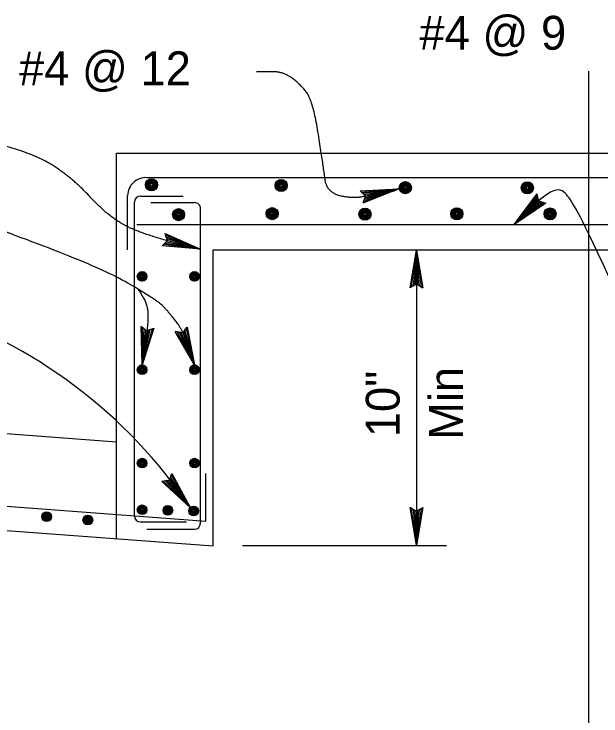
# Model space of a CAD drawing. Extents: x -879 to 881, y -471 to 715.
# Drawn here: x -165.4 to -44.1, y 92.7 to 237.8 of the extents above; entities that cross this region are included whole.
import ezdxf

# ---------------------------------------------------------------- set-up
doc = ezdxf.new("R2010")
doc.units = 0
for name, color, linetype in [('align_CULVERT', 7, 'Continuous'), ('align_CULVERT-anno', 7, 'Continuous'), ('str_Reinforcement-A', 7, 'Continuous')]:
    doc.layers.add(name, color=color, linetype=linetype)

msp = doc.modelspace()

# ---------------------------------------------------------------- linework, layer by layer
at = {"layer": 'align_CULVERT'}
for p, q in [((-144.27, 209.03), (50.8, 209.03)), ((-144.27, 129.31), (-144.27, 209.03)), ((-137, 202.45), (-137, 202.45)), ((-131.4, 196.29), (-131.4, 196.29)), ((-112.08, 196.5), (-112.08, 196.5)), ((-92.88, 196.39), (-92.88, 196.39)), ((-73.92, 196.46), (-73.92, 196.46)), ((-54.64, 196.44), (-54.64, 196.44)), ((-124.27, 189.03), (30.8, 189.03)), ((-124.27, 127.82), (-124.27, 189.03)), ((-209.25, 154.21), (-144.27, 149.36)), ((-250.63, 137.23), (-124.27, 127.82))]:
    msp.add_line(p, q, dxfattribs=at)
at = {"layer": 'align_CULVERT-anno'}
for p, q in [((-46.73, 225.96), (-46.73, -5.33)), ((-93.87, 201.24), (-85.89, 201.63)), ((-93.33, 200.69), (-93.87, 201.24)), ((-93.6, 200.97), (-85.89, 201.63)), ((-85.89, 201.63), (-93.33, 200.69)), ((-93.33, 200.69), (-92.8, 200.13)), ((-85.89, 201.63), (-93.31, 198.67)), ((-85.89, 201.63), (-93.18, 199.04)), ((-85.89, 201.63), (-93.06, 200.41)), ((-93.05, 199.4), (-85.89, 201.63)), ((-92.92, 199.77), (-85.89, 201.63)), ((-92.8, 200.13), (-85.89, 201.63)), ((-62.11, 194.2), (-57.31, 200.59)), ((-57.15, 199.83), (-57.31, 200.59)), ((-93.05, 199.4), (-93.31, 198.67)), ((-92.8, 200.13), (-93.05, 199.4)), ((-62.11, 194.2), (-57.23, 200.21)), ((-57.15, 199.83), (-62.11, 194.2)), ((-57.07, 199.45), (-62.11, 194.2)), ((-56.99, 199.08), (-62.11, 194.2)), ((-62.11, 194.2), (-56.62, 198.98)), ((-62.11, 194.2), (-56.25, 198.88)), ((-56.99, 199.08), (-57.15, 199.83)), ((-56.25, 198.88), (-56.99, 199.08)), ((-56.25, 198.88), (-55.5, 198.68)), ((-55.87, 198.78), (-62.11, 194.2)), ((-55.5, 198.68), (-62.11, 194.2)), ((-133.94, 191.66), (-134.17, 192.4)), ((-134.17, 192.4), (-126.88, 189.15)), ((-134.06, 192.03), (-126.88, 189.15)), ((-126.88, 189.15), (-133.94, 191.66)), ((-133.94, 191.66), (-133.72, 190.92)), ((-134.27, 190.39), (-134.83, 189.85)), ((-126.88, 189.15), (-134.55, 190.12)), ((-133.72, 190.92), (-134.27, 190.39)), ((-134.27, 190.39), (-126.88, 189.15)), ((-133.99, 190.66), (-126.88, 189.15)), ((-126.88, 189.15), (-133.83, 191.29)), ((-133.72, 190.92), (-126.88, 189.15)), ((-126.88, 189.15), (-134.83, 189.85)), ((-83.58, 181.15), (-82.26, 189.03)), ((-83.25, 181.35), (-82.26, 189.03)), ((-82.26, 189.03), (-82.92, 181.56)), ((-82.26, 189.03), (-82.59, 181.76)), ((-82.26, 189.03), (-82.26, 127.88)), ((-82.26, 181.96), (-82.26, 189.03)), ((-82.26, 189.03), (-80.95, 181.15)), ((-81.61, 181.56), (-82.26, 189.03)), ((-81.94, 181.76), (-82.26, 189.03)), ((-82.26, 189.03), (-81.28, 181.35)), ((-82.92, 181.56), (-83.58, 181.15)), ((-82.92, 181.56), (-82.26, 181.96)), ((-82.26, 181.96), (-81.61, 181.56)), ((-81.61, 181.56), (-80.95, 181.15)), ((-138.56, 172.71), (-139.15, 173.2)), ((-138.94, 165.22), (-139.15, 173.2)), ((-138.94, 165.22), (-138.85, 172.95)), ((-136.55, 172.84), (-138.94, 165.22)), ((-138.56, 172.71), (-138.94, 165.22)), ((-136.9, 172.68), (-138.94, 165.22)), ((-137.96, 172.22), (-138.56, 172.71)), ((-137.25, 172.53), (-136.55, 172.84)), ((-130.09, 172.45), (-129.61, 173.06)), ((-129.85, 172.76), (-128.11, 165.22)), ((-129.61, 173.06), (-128.11, 165.22)), ((-138.94, 165.22), (-137.25, 172.53)), ((-138.26, 172.46), (-138.94, 165.22)), ((-138.94, 165.22), (-137.61, 172.37)), ((-137.96, 172.22), (-138.94, 165.22)), ((-137.25, 172.53), (-137.96, 172.22)), ((-131.32, 172), (-132.08, 172.15)), ((-128.11, 165.22), (-132.08, 172.15)), ((-128.11, 165.22), (-131.7, 172.07)), ((-131.32, 172), (-128.11, 165.22)), ((-130.56, 171.85), (-131.32, 172)), ((-130.94, 171.92), (-128.11, 165.22)), ((-130.09, 172.45), (-130.56, 171.85)), ((-130.56, 171.85), (-128.11, 165.22)), ((-128.11, 165.22), (-130.33, 172.15)), ((-128.11, 165.22), (-130.09, 172.45)), ((-133.1, 142.04), (-132.83, 142.77)), ((-132.96, 142.41), (-129.02, 135.75)), ((-132.83, 142.77), (-129.02, 135.75)), ((-134.13, 141.24), (-134.9, 141.15)), ((-129.02, 135.75), (-134.9, 141.15)), ((-129.02, 135.75), (-134.52, 141.19)), ((-133.37, 141.32), (-134.13, 141.24)), ((-134.13, 141.24), (-129.02, 135.75)), ((-133.75, 141.28), (-129.02, 135.75)), ((-133.1, 142.04), (-133.37, 141.32)), ((-133.37, 141.32), (-129.02, 135.75)), ((-129.02, 135.75), (-133.23, 141.68)), ((-129.02, 135.75), (-133.1, 142.04)), ((-82.92, 135.35), (-83.58, 135.76)), ((-82.26, 127.88), (-83.58, 135.76)), ((-82.26, 127.88), (-83.25, 135.56)), ((-82.92, 135.35), (-82.26, 127.88)), ((-82.26, 134.95), (-82.92, 135.35)), ((-82.59, 135.15), (-82.26, 127.88)), ((-80.95, 135.76), (-82.26, 127.88)), ((-81.28, 135.56), (-82.26, 127.88)), ((-82.26, 127.88), (-81.61, 135.35)), ((-81.61, 135.35), (-82.26, 134.95)), ((-82.26, 127.88), (-81.94, 135.15)), ((-82.26, 134.95), (-82.26, 127.88)), ((-81.61, 135.35), (-80.95, 135.76)), ((-118.18, 127.88), (-76.07, 127.88))]:
    msp.add_line(p, q, dxfattribs=at)
msp.add_arc((-215.59, 77.45), 104.38, 33.9575, 72.1129, dxfattribs=at)
for points, degree in [([(-85.89, 201.63), (-87.53, 200.79), (-89.91, 200.88), (-95.05, 199.47), (-100.82, 200.84), (-101.5, 206.52), (-103.66, 220.07), (-106.69, 223.69), (-109.91, 225.8), (-113.14, 225.8), (-115.31, 225.8)], 2), ([(-126.88, 189.15), (-136.98, 191.54), (-145.46, 195.36), (-153.45, 204.07), (-162.36, 209.46), (-179.55, 213.35), (-188.27, 213.39)], 2), ([(-39.63, 177.09), (-47.89, 195.58), (-51.21, 200.87), (-53.7, 203.11), (-62.11, 194.2)], 3), ([(-128.11, 165.22), (-129.8, 171.46), (-133.89, 176.74), (-136.26, 178.82), (-147.33, 185.32), (-174.72, 195.54), (-174.19, 195.32), (-181.77, 197.56), (-187.77, 197.58)], 2), ([(-139.74, 180.8), (-138.39, 178.81), (-137.9, 177.46), (-137.44, 174.37), (-138.94, 165.22)], 3)]:
    msp.add_open_spline(points, degree=degree, dxfattribs=at)
at = {"layer": 'str_Reinforcement-A'}
for p, q in [((41.71, 203.93), (-137.97, 203.93)), ((-141.94, 189.03), (-141.94, 200.25)), ((-140.52, 134.06), (-140.52, 198.88)), ((-139.27, 200.11), (-130.46, 200.11)), ((-137.16, 198.78), (-128.13, 198.78)), ((-126.88, 132.5), (-126.88, 197.53)), ((44.85, 194.2), (-140.02, 194.2)), ((-125.77, 132.94), (-125.77, 142.76)), ((-193.28, 137.97), (-125.77, 132.94)), ((-139.27, 132.79), (-129.75, 132.79)), ((-138, 131.25), (-128.14, 131.25))]:
    msp.add_line(p, q, dxfattribs=at)
for centre, radius in [((-137, 202.45), 1.25), ((-137, 202.45), 1.19), ((-137, 202.45), 1.13), ((-137, 202.45), 1.06), ((-137, 202.45), 1), ((-137, 202.45), 0.938), ((-137, 202.45), 0.875), ((-137, 202.45), 0.813), ((-137, 202.45), 0.75), ((-110.2, 202.31), 1.25), ((-110.2, 202.31), 1.19), ((-110.2, 202.31), 1.13), ((-110.2, 202.31), 1.06), ((-110.2, 202.31), 1), ((-110.2, 202.31), 0.938), ((-110.2, 202.31), 0.875), ((-137, 202.45), 0.688), ((-137, 202.45), 0.625), ((-137, 202.45), 0.563), ((-137, 202.45), 0.5), ((-137, 202.45), 0.438), ((-137, 202.45), 0.375), ((-137, 202.45), 0.313), ((-137, 202.45), 0.25), ((-110.2, 202.31), 0.813), ((-110.2, 202.31), 0.75), ((-110.2, 202.31), 0.688), ((-110.2, 202.31), 0.625), ((-110.2, 202.31), 0.563), ((-110.2, 202.31), 0.5), ((-110.2, 202.31), 0.438), ((-110.2, 202.31), 0.375), ((-110.2, 202.31), 0.313), ((-110.2, 202.31), 0.25), ((-84.55, 201.86), 1.25), ((-84.55, 201.86), 1.19), ((-84.55, 201.86), 1.13), ((-84.55, 201.86), 1.06), ((-84.55, 201.86), 1), ((-84.55, 201.86), 0.938), ((-84.55, 201.86), 0.875), ((-84.55, 201.86), 0.813), ((-84.55, 201.86), 0.75), ((-84.55, 201.86), 0.688), ((-84.55, 201.86), 0.625), ((-84.55, 201.86), 0.563), ((-84.55, 201.86), 0.5), ((-84.55, 201.86), 0.438), ((-84.55, 201.86), 0.375), ((-84.55, 201.86), 0.313), ((-84.55, 201.86), 0.25), ((-59.34, 201.83), 1.25), ((-59.34, 201.83), 1.19), ((-59.34, 201.83), 1.13), ((-59.34, 201.83), 1.06), ((-59.34, 201.83), 1), ((-59.34, 201.83), 0.938), ((-59.34, 201.83), 0.875), ((-59.34, 201.83), 0.813), ((-59.34, 201.83), 0.75), ((-59.34, 201.83), 0.688), ((-59.34, 201.83), 0.625), ((-59.34, 201.83), 0.563), ((-59.34, 201.83), 0.5), ((-59.34, 201.83), 0.438), ((-59.34, 201.83), 0.375), ((-59.34, 201.83), 0.313), ((-59.34, 201.83), 0.25), ((-131.4, 196.29), 1.25), ((-131.4, 196.29), 1.19), ((-131.4, 196.29), 1.13), ((-131.4, 196.29), 1.06), ((-112.08, 196.5), 1.25), ((-112.08, 196.5), 1.19), ((-112.08, 196.5), 1.13), ((-112.08, 196.5), 1.06), ((-112.08, 196.5), 1), ((-112.08, 196.5), 0.938), ((-112.08, 196.5), 0.875), ((-92.88, 196.39), 1.25), ((-92.88, 196.39), 1.19), ((-92.88, 196.39), 1.13), ((-92.88, 196.39), 1.06), ((-92.88, 196.39), 1), ((-73.92, 196.46), 1.25), ((-73.92, 196.46), 1.19), ((-73.92, 196.46), 1.13), ((-73.92, 196.46), 1.06), ((-73.92, 196.46), 1), ((-73.92, 196.46), 0.938), ((-54.64, 196.44), 1.25), ((-54.64, 196.44), 1.19), ((-54.64, 196.44), 1.13), ((-54.64, 196.44), 1.06), ((-54.64, 196.44), 1), ((-54.64, 196.44), 0.938), ((-131.4, 196.29), 1), ((-131.4, 196.29), 0.938), ((-131.4, 196.29), 0.875), ((-131.4, 196.29), 0.813), ((-131.4, 196.29), 0.75), ((-131.4, 196.29), 0.688), ((-131.4, 196.29), 0.625), ((-131.4, 196.29), 0.563), ((-131.4, 196.29), 0.5), ((-131.4, 196.29), 0.438), ((-131.4, 196.29), 0.375), ((-131.4, 196.29), 0.313), ((-131.4, 196.29), 0.25), ((-112.08, 196.5), 0.813), ((-112.08, 196.5), 0.75), ((-112.08, 196.5), 0.688), ((-112.08, 196.5), 0.625), ((-112.08, 196.5), 0.563), ((-112.08, 196.5), 0.5), ((-112.08, 196.5), 0.438), ((-112.08, 196.5), 0.375), ((-112.08, 196.5), 0.313), ((-112.08, 196.5), 0.25), ((-92.88, 196.39), 0.938), ((-92.88, 196.39), 0.875), ((-92.88, 196.39), 0.813), ((-92.88, 196.39), 0.75), ((-92.88, 196.39), 0.688), ((-92.88, 196.39), 0.625), ((-92.88, 196.39), 0.563), ((-92.88, 196.39), 0.5), ((-92.88, 196.39), 0.438), ((-92.88, 196.39), 0.375), ((-92.88, 196.39), 0.313), ((-92.88, 196.39), 0.25), ((-73.92, 196.46), 0.875), ((-73.92, 196.46), 0.813), ((-73.92, 196.46), 0.75), ((-73.92, 196.46), 0.688), ((-73.92, 196.46), 0.625), ((-73.92, 196.46), 0.563), ((-73.92, 196.46), 0.5), ((-73.92, 196.46), 0.438), ((-73.92, 196.46), 0.375), ((-73.92, 196.46), 0.313), ((-73.92, 196.46), 0.25), ((-54.64, 196.44), 0.875), ((-54.64, 196.44), 0.813), ((-54.64, 196.44), 0.75), ((-54.64, 196.44), 0.688), ((-54.64, 196.44), 0.625), ((-54.64, 196.44), 0.563), ((-54.64, 196.44), 0.5), ((-54.64, 196.44), 0.438), ((-54.64, 196.44), 0.375), ((-54.64, 196.44), 0.313), ((-54.64, 196.44), 0.25), ((-138.94, 183.52), 1), ((-138.94, 183.52), 0.95), ((-138.94, 183.52), 0.9), ((-138.94, 183.52), 0.85), ((-138.94, 183.52), 0.8), ((-128.11, 183.52), 1), ((-128.11, 183.52), 0.95), ((-128.11, 183.52), 0.9), ((-128.11, 183.52), 0.85), ((-128.11, 183.52), 0.8), ((-138.94, 183.52), 0.75), ((-138.94, 183.52), 0.7), ((-138.94, 183.52), 0.65), ((-138.94, 183.52), 0.6), ((-138.94, 183.52), 0.55), ((-138.94, 183.52), 0.5), ((-138.94, 183.52), 0.45), ((-138.94, 183.52), 0.4), ((-138.94, 183.52), 0.35), ((-138.94, 183.52), 0.3), ((-138.94, 183.52), 0.25), ((-138.94, 183.52), 0.2), ((-128.11, 183.52), 0.75), ((-128.11, 183.52), 0.7), ((-128.11, 183.52), 0.65), ((-128.11, 183.52), 0.6), ((-128.11, 183.52), 0.55), ((-128.11, 183.52), 0.5), ((-128.11, 183.52), 0.45), ((-128.11, 183.52), 0.4), ((-128.11, 183.52), 0.35), ((-128.11, 183.52), 0.3), ((-128.11, 183.52), 0.25), ((-128.11, 183.52), 0.2), ((-138.94, 164.22), 1), ((-138.94, 164.22), 0.95), ((-138.94, 164.22), 0.9), ((-138.94, 164.22), 0.85), ((-138.94, 164.22), 0.8), ((-138.94, 164.22), 0.75), ((-138.94, 164.22), 0.7), ((-138.94, 164.22), 0.65), ((-138.94, 164.22), 0.6), ((-138.94, 164.22), 0.55), ((-138.94, 164.22), 0.5), ((-138.94, 164.22), 0.45), ((-138.94, 164.22), 0.4), ((-138.94, 164.22), 0.35), ((-138.94, 164.22), 0.3), ((-138.94, 164.22), 0.25), ((-138.94, 164.22), 0.2), ((-128.11, 164.22), 1), ((-128.11, 164.22), 0.95), ((-128.11, 164.22), 0.9), ((-128.11, 164.22), 0.85), ((-128.11, 164.22), 0.8), ((-128.11, 164.22), 0.75), ((-128.11, 164.22), 0.7), ((-128.11, 164.22), 0.65), ((-128.11, 164.22), 0.6), ((-128.11, 164.22), 0.55), ((-128.11, 164.22), 0.5), ((-128.11, 164.22), 0.45), ((-128.11, 164.22), 0.4), ((-128.11, 164.22), 0.35), ((-128.11, 164.22), 0.3), ((-128.11, 164.22), 0.25), ((-128.11, 164.22), 0.2), ((-138.94, 144.92), 1), ((-138.94, 144.92), 0.95), ((-138.94, 144.92), 0.9), ((-138.94, 144.92), 0.85), ((-138.94, 144.92), 0.8), ((-138.94, 144.92), 0.75), ((-138.94, 144.92), 0.7), ((-138.94, 144.92), 0.65), ((-138.94, 144.92), 0.6), ((-138.94, 144.92), 0.55), ((-138.94, 144.92), 0.5), ((-138.94, 144.92), 0.45), ((-138.94, 144.92), 0.4), ((-138.94, 144.92), 0.35), ((-138.94, 144.92), 0.3), ((-138.94, 144.92), 0.25), ((-138.94, 144.92), 0.2), ((-128.11, 144.92), 1), ((-128.11, 144.92), 0.95), ((-128.11, 144.92), 0.9), ((-128.11, 144.92), 0.85), ((-128.11, 144.92), 0.8), ((-128.11, 144.92), 0.75), ((-128.11, 144.92), 0.7), ((-128.11, 144.92), 0.65), ((-128.11, 144.92), 0.6), ((-128.11, 144.92), 0.55), ((-128.11, 144.92), 0.5), ((-128.11, 144.92), 0.45), ((-128.11, 144.92), 0.4), ((-128.11, 144.92), 0.35), ((-128.11, 144.92), 0.3), ((-128.11, 144.92), 0.25), ((-128.11, 144.92), 0.2), ((-138.94, 135.27), 1), ((-138.94, 135.27), 0.95), ((-138.94, 135.27), 0.9), ((-138.94, 135.27), 0.85), ((-138.94, 135.27), 0.8), ((-138.94, 135.27), 0.75), ((-138.94, 135.27), 0.7), ((-138.94, 135.27), 0.65), ((-138.94, 135.27), 0.6), ((-138.94, 135.27), 0.55), ((-138.94, 135.27), 0.5), ((-138.94, 135.27), 0.45), ((-138.94, 135.27), 0.4), ((-138.94, 135.27), 0.35), ((-138.94, 135.27), 0.3), ((-138.94, 135.27), 0.25), ((-138.94, 135.27), 0.2), ((-133.62, 135.16), 1), ((-133.62, 135.16), 0.95), ((-133.62, 135.16), 0.9), ((-133.62, 135.16), 0.85), ((-133.62, 135.16), 0.8), ((-133.62, 135.16), 0.75), ((-133.62, 135.16), 0.7), ((-133.62, 135.16), 0.65), ((-133.62, 135.16), 0.6), ((-133.62, 135.16), 0.55), ((-133.62, 135.16), 0.5), ((-133.62, 135.16), 0.45), ((-133.62, 135.16), 0.4), ((-133.62, 135.16), 0.35), ((-133.62, 135.16), 0.3), ((-133.62, 135.16), 0.25), ((-133.62, 135.16), 0.2), ((-128.31, 135.04), 1), ((-128.31, 135.04), 0.95), ((-128.31, 135.04), 0.9), ((-128.31, 135.04), 0.85), ((-128.31, 135.04), 0.8), ((-128.31, 135.04), 0.75), ((-128.31, 135.04), 0.7), ((-128.31, 135.04), 0.65), ((-128.31, 135.04), 0.6), ((-128.31, 135.04), 0.55), ((-128.31, 135.04), 0.5), ((-128.31, 135.04), 0.45), ((-128.31, 135.04), 0.4), ((-128.31, 135.04), 0.35), ((-128.31, 135.04), 0.3), ((-128.31, 135.04), 0.25), ((-128.31, 135.04), 0.2), ((-158.65, 133.86), 1), ((-158.65, 133.86), 0.95), ((-158.65, 133.86), 0.9), ((-158.65, 133.86), 0.85), ((-158.65, 133.86), 0.8), ((-158.65, 133.86), 0.75), ((-158.65, 133.86), 0.7), ((-158.65, 133.86), 0.65), ((-158.65, 133.86), 0.6), ((-158.65, 133.86), 0.55), ((-158.65, 133.86), 0.5), ((-158.65, 133.86), 0.45), ((-158.65, 133.86), 0.4), ((-158.65, 133.86), 0.35), ((-158.65, 133.86), 0.3), ((-158.65, 133.86), 0.25), ((-158.65, 133.86), 0.2), ((-150.16, 133.16), 1), ((-150.16, 133.16), 0.95), ((-150.16, 133.16), 0.9), ((-150.16, 133.16), 0.85), ((-150.16, 133.16), 0.8), ((-150.16, 133.16), 0.75), ((-150.16, 133.16), 0.7), ((-150.16, 133.16), 0.65), ((-150.16, 133.16), 0.6), ((-150.16, 133.16), 0.55), ((-150.16, 133.16), 0.5), ((-150.16, 133.16), 0.45), ((-150.16, 133.16), 0.4), ((-150.16, 133.16), 0.35), ((-150.16, 133.16), 0.3), ((-150.16, 133.16), 0.25), ((-150.16, 133.16), 0.2)]:
    msp.add_circle(centre, radius, dxfattribs=at)
for centre, radius, start, end in [((-138.19, 200.19), 3.75, 86.6333, 179.0688), ((-139.27, 198.86), 1.25, 90, 179.3913), ((-128.13, 197.54), 1.25, 359.8686, 90), ((-139.27, 134.04), 1.25, 180, 270), ((-128.14, 132.5), 1.25, 270, 360)]:
    msp.add_arc(centre, radius, start, end, dxfattribs=at)

# ---------------------------------------------------------------- texts
at = {"layer": 'align_CULVERT-anno'}
for s, p in [('#4 @ 9', (-81.63, 230.39)), ('#4 @ 12', (-164.39, 223.04))]:
    msp.add_text(s, height=7, dxfattribs=at).set_placement(p)
for s, p in [('Min', (-72.66, 149.73)), ('10"', (-85.72, 150.29))]:
    msp.add_text(s, height=7, rotation=90, dxfattribs=at).set_placement(p)

doc.saveas('drawing.dxf')
